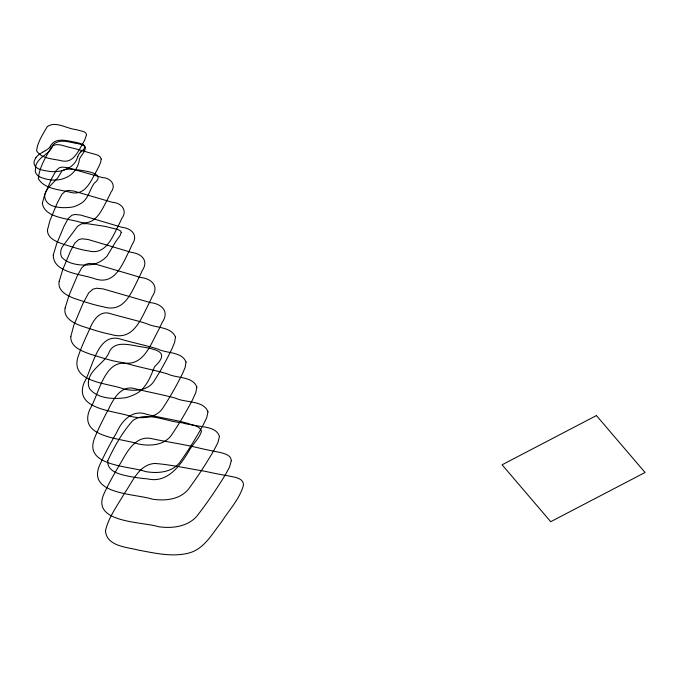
<?xml version="1.0" encoding="UTF-8"?>
<svg xmlns="http://www.w3.org/2000/svg" width="679" height="679" viewBox="0 0 679 679"><rect width="100%" height="100%" fill="white"/><g stroke="black" fill="none" stroke-linecap="round" stroke-linejoin="round"><path stroke-width="1.02" d="M77.822 156.399C74.817 168.579 60.439 172.984 49.236 171.337C43.762 170.327 33.755 169.725 34.009 162.179A25.963 13.835 -10.8 0 1 35.936 157.732M50.331 146.248C55.372 136.437 68.214 141.139 76.608 142.471M35.877 157.723L36.921 156.374A20.523 10.83 -10.8 0 1 42.836 152.215M49.44 147.521L48.981 148.056A15.354 8.521 -9.7 0 1 45.221 150.687M83.585 149.431L84.731 147.997A5.313 2.962 -10.1 0 0 84.731 146.146L83.559 144.975M80.614 152.147L80.097 152.656A20.081 10.889 -11.6 0 0 77.941 156.399M81.166 151.646L82.677 150.297M45.281 150.73L42.675 152.104M39.62 176.837C46.393 179.842 54.328 181.072 61.585 179.205A18.953 12.434 -16.9 0 0 65.379 177.881C73.281 174.792 78.62 167.161 79.502 158.827C83.542 151.723 90.884 145.917 77.601 143.617C69.699 142.454 59.667 138.27 53.072 144.797C50.653 153.454 40.867 155.627 36.887 163.087A27.89 18.299 -16.9 0 0 35.724 165.871L35.266 171.38A16.967 11.127 -16.9 0 0 39.628 176.829M80.546 152.13A36.615 19.784 -11.3 0 1 81.09 151.621M83.712 149.465A29.146 16.534 -9 0 1 82.796 150.331M76.523 142.582A24.767 13.801 -10.4 0 1 83.695 144.89M50.441 146.257A27.966 15.736 -8.5 0 1 49.575 147.547M47.496 229.875C47.089 238.524 56.977 241.86 63.614 244.296C71.889 246.732 80.071 249.753 88.643 250.933C106.213 255.533 112.739 236.25 119.131 224.138A273.026 179.12 -16.9 0 0 121.83 218.383C128.034 210.405 121.057 202.58 112.29 202.308A166.363 109.141 -16.9 0 1 106.611 200.628L73.68 191.028L68.273 190.468L65.311 191.274L61.933 194.262L57.401 202.673L49.915 220.624L47.496 229.875M175.471 336.945L174.656 342.292L172.279 348.038A344.966 226.319 -16.9 0 1 169.597 353.589C165.065 362.578 160.227 371.421 154.787 379.892C148.862 390.943 134.926 391.511 124.087 389.092C108.632 382.956 70.675 382.803 77.779 357.629C80.835 348.344 84.875 339.432 88.983 330.571C92.522 321.523 99.21 309.378 110.966 313.817C122.695 317.22 134.637 319.894 146.316 323.51C155.593 328.237 170.853 326.285 175.471 336.945M70.803 336.614C70.276 347.224 82.422 351.306 90.562 354.26C100.721 357.23 110.762 360.922 121.295 362.348C143.371 368.145 150.56 344.211 158.861 329.417A335.35 220.013 -16.9 0 0 162.196 322.347C169.784 311.678 161.704 303.717 150.534 302.656A203.386 133.432 -16.9 0 1 143.566 300.61L103.14 288.914L96.486 288.236L92.845 289.229L88.686 292.895L83.084 303.233L73.807 325.266L70.803 336.614M42.353 203.225C44.415 217.993 68.571 218.451 80.029 222.177C96.197 226.234 102.351 208.614 108.419 197.479A251.043 164.7 -16.9 0 0 110.974 192.199C116.788 184.943 110.456 177.72 102.368 177.575A150.076 98.463 -16.9 0 1 97.156 176.073L66.932 167.543L61.95 167.068L59.217 167.823L56.077 170.573L51.799 178.297L44.687 194.754L42.353 203.225M105.483 530.8C106.51 546.272 126.99 547.138 138.686 550.16C154.939 553.139 171.762 557.187 188.219 553.215C204.201 549.353 212.238 533.635 221.677 521.71C229.298 509.751 239.831 498.793 243.549 484.899C243.192 477.507 233.618 477.184 228.152 475.818C220.047 474.536 212.026 472.822 204.014 471.082C187.65 468.527 171.38 464.708 154.871 463.451C138.754 464.428 132.609 481.988 124.435 493.285C117.594 505.439 108.555 516.982 105.483 530.8M186.029 362.068L185.087 367.611L182.507 373.577A360.167 236.292 -16.9 0 1 179.612 379.357C174.715 388.711 169.504 397.911 163.681 406.721C157.333 418.171 142.845 418.977 131.42 416.567C115.031 410.523 73.018 409.912 84.221 382.413C92.921 367.831 97.496 330.979 121.566 339.39C133.636 343.005 146.07 345.288 158.071 349.159C166.949 353.572 181.913 351.527 186.029 362.068M101.205 159.064L100.628 162.417L99.058 166.032A221.388 145.238 -16.9 0 1 96.715 170.667C91.113 180.478 85.478 195.849 71.202 192.513C60.168 189.449 44.687 189.509 38.338 178.704C39.17 167.569 45.663 157.409 50.933 147.759C55.262 141.936 62.96 145.798 68.545 147.105C74.792 148.599 81.022 150.144 87.141 152.121A128.399 84.238 -16.9 0 0 91.716 153.369C95.06 154.498 100.424 154.82 101.205 159.064M196.851 387.03L195.756 392.759L192.921 398.963A376.879 247.258 -16.9 0 1 189.78 404.981C184.45 414.716 178.806 424.299 172.534 433.465C165.693 445.314 150.645 446.417 138.55 444.049C121.728 438.065 77.491 437.879 89.84 409.327C99.321 394.024 104.71 356.085 129.816 364.385C142.395 367.976 155.33 370.174 167.84 374.027C177.024 378.5 192.649 376.107 196.851 387.03M86.547 134.68L84.697 140.086A174.325 114.369 -16.9 0 1 82.736 143.702C78.043 151.392 73.366 163.266 62.137 160.931C53.616 158.708 41.487 159.09 36.598 150.746C37.557 142.013 42.904 134.179 47.25 126.684C55.44 120.65 66.5 128.603 75.641 129.528A96.452 63.274 -16.9 0 0 79.214 130.427C81.786 131.251 86.004 131.387 86.547 134.68M44.661 195.866C45.187 208.682 63.69 208.478 73.026 206.942A19.428 12.748 -16.9 0 0 76.914 205.55A18.291 11.993 -16.9 0 0 80.402 203.7C88.457 199.541 89.339 189.891 94.228 183.271C104.99 174.843 90.799 171.914 84.018 170.828A139.535 91.546 -16.9 0 0 80.555 170.234A119.241 78.229 -16.9 0 0 73.052 169.258L66.27 169.071L62.129 170.667L57.511 178.195L48.599 187.412L45.697 191.996A23.655 15.515 -16.9 0 0 44.797 194.898L44.661 195.866M88.406 381.819L88.372 384.382A26.15 17.162 -16.9 0 0 89.874 389.118C98.166 398.946 113.826 399.32 125.708 397.699A26.294 17.247 -16.9 0 0 132.906 395.22C145.382 390.663 150.017 377.923 154.549 366.762C169.597 352.596 158.207 349.906 143.914 347.181C132.43 346.018 113.911 338.49 108.648 353.445C103.497 364.003 89.866 369.189 88.406 381.819M207.978 411.805L206.688 417.746L203.573 424.197A395.704 259.607 -16.9 0 1 200.135 430.452C194.304 440.603 188.151 450.593 181.378 460.133C173.968 472.397 158.309 473.857 145.493 471.566C129.265 465.743 83.814 466.414 94.356 438.617C98.506 428.16 103.734 418.162 109.022 408.24C113.877 398.004 121.838 384.492 135.384 388.821C148.659 392.114 162.145 394.575 175.36 398.106C185.172 402.91 203.734 400.186 207.978 411.805M219.444 436.376L217.934 442.538L214.496 449.252A417.262 273.747 -16.9 0 1 210.711 455.77C204.311 466.371 197.581 476.785 190.213 486.741C182.159 499.43 165.854 501.306 152.223 499.124C134.544 493.429 85.138 494.456 100.382 463.63C105.245 452.868 110.932 442.504 116.796 432.268C121.889 420.573 132.829 408.945 146.791 414.368C160.499 417.806 174.537 419.707 188.168 423.441C197.691 427.965 215.506 424.698 219.444 436.376M59.175 281.386C57.189 291.079 67.764 296.095 75.242 298.76C84.442 301.731 93.634 304.913 103.14 306.755C124.724 313.554 131.514 291.783 139.254 277.049A306.602 201.145 -16.9 0 0 142.225 270.582C149.049 260.753 141.555 253.471 131.387 252.41A189.135 124.079 -16.9 0 1 125.004 250.475L87.998 239.475L81.921 238.813L78.611 239.704L74.86 243.048L70.574 250.941L62.824 269.393L59.175 281.386M53.301 254.846C52.818 273.136 82.235 274.01 95.009 278.865C115.09 285.46 122.228 264.462 129.324 250.67A290.935 190.875 -16.9 0 0 132.15 244.525C138.643 235.206 131.548 228.305 121.889 227.304A179.078 117.484 -16.9 0 1 115.829 225.479L80.725 215.073L74.962 214.454L71.813 215.294L68.248 218.477L64.165 225.963L56.79 243.472L53.301 254.846M65.116 308.011C62.994 318.145 74.079 323.382 81.896 326.141C91.529 329.239 101.154 332.549 111.11 334.45C133.712 341.503 140.901 318.731 149.066 303.301A321.133 210.685 -16.9 0 0 152.206 296.528C159.387 286.258 151.57 278.628 140.901 277.541A197.097 129.307 -16.9 0 1 134.221 275.538L95.476 264.114L89.11 263.435L85.639 264.369L81.692 267.874L77.168 276.149L68.986 295.458L65.116 308.011M231.293 460.752L229.519 467.135L225.708 474.137A442.207 290.12 -16.9 0 1 221.532 480.936C214.479 492.012 207.095 502.893 199.066 513.29C190.281 526.446 173.264 528.788 158.742 526.76C142.259 521.531 90.171 523.025 104.15 493.429C109.387 482.056 115.736 471.234 122.135 460.489C128.289 449.328 137.353 434.789 152.41 438.812C166.907 441.859 181.599 443.998 196.044 447.3C203.785 449.235 211.602 450.771 219.419 452.316C223.994 453.504 231.174 454.786 231.293 460.752M107.774 460.71C106.671 471.778 120.845 474.646 129.154 476.361A179.426 117.713 -16.9 0 0 135.146 477.396L139.178 477.982A145.943 95.747 -16.9 0 0 147.547 478.873C167.009 483.55 179.842 466.142 188.567 451.62C192.25 444.431 199.134 438.99 201.493 431.216C198.955 423.9 188.363 425.249 182.193 422.762C166.847 421.837 146.808 410.965 133.118 420.318C122.441 432.022 114.395 446.417 107.774 460.71M121.227 232.515L120.183 235.358L117.136 239.687A77.245 50.679 -16.9 0 0 114.989 242.844L107.087 256.051A21.779 14.284 -16.9 0 1 95.612 263.681C85.647 266.448 68.723 265.438 61.713 257.163A22.101 14.505 -16.9 0 1 62.103 247.131L77.627 226.226L81.641 223.747L87.158 223.663L104.804 226.328L117.908 229.51L120.667 231.047L121.227 232.515M596.417 415.565L502.095 464.784L550.72 521.701L645.05 472.491L596.417 415.565"/></g></svg>
